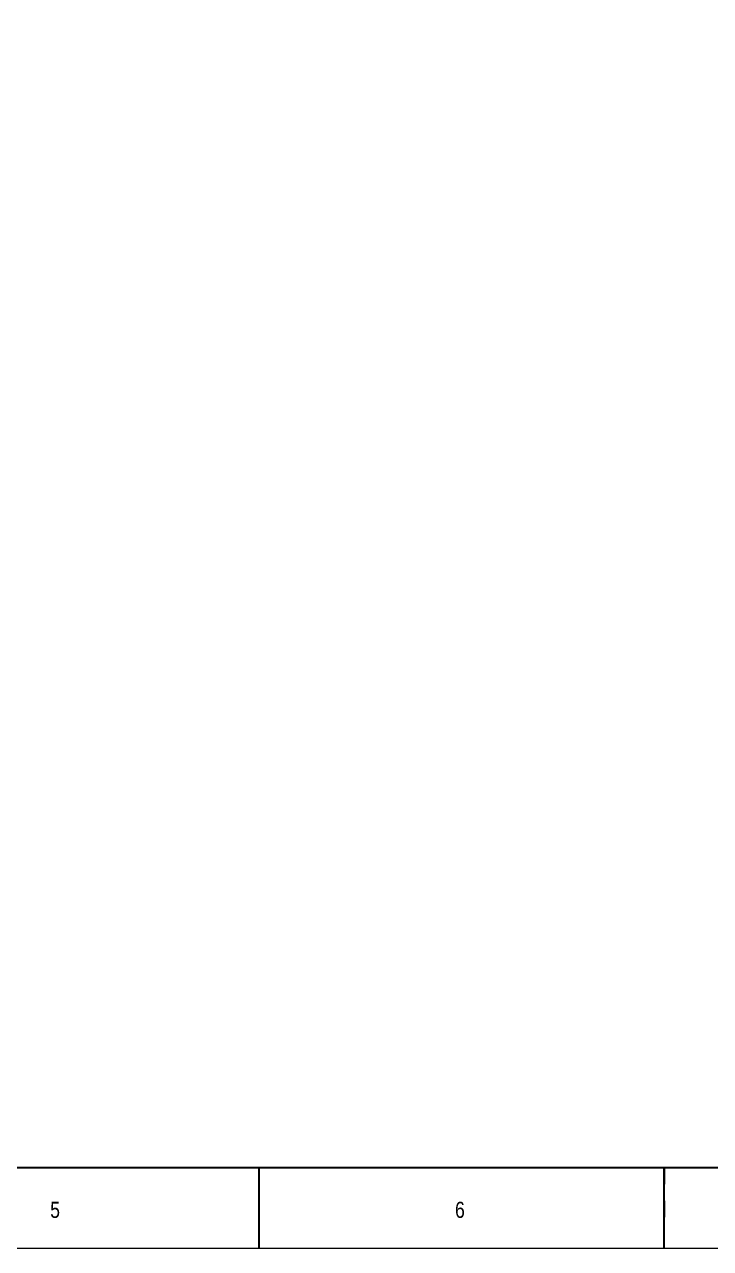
# Model space of a CAD drawing. Header units: millimetres. Extents: x 563728 to 564359, y 4765109 to 4765554.
# Drawn here: x 564086.6 to 564213.8, y 4765108.6 to 4765335.8 of the extents above; entities that cross this region are included whole.
import ezdxf
from ezdxf.enums import TextEntityAlignment as Align

# ---------------------------------------------------------------- set-up
doc = ezdxf.new("R2010")
doc.units = ezdxf.units.MM
doc.linetypes.add('DGN2', pattern=[6.1388, 3.0694, -3.0694])
doc.layers.add('58 Formato plano y líneas de solape - Planoaren formatua eta gainjartze marrak', color=7, linetype='Continuous', lineweight=0)
doc.styles.add('StyleArial', font='arial.ttf')

msp = doc.modelspace()

# ---------------------------------------------------------------- linework, layer by layer
at = {"layer": '58 Formato plano y líneas de solape - Planoaren formatua eta gainjartze marrak', "color": 7, "linetype": 'Continuous', "lineweight": 30}
for p, q in [((564130.1, 4765108.58), (564130.1, 4765123.58)), ((564205.2, 4765108.58), (564205.2, 4765123.58))]:
    msp.add_line(p, q, dxfattribs=at)
at = {"layer": '58 Formato plano y líneas de solape - Planoaren formatua eta gainjartze marrak', "color": 7, "linetype": 'DGN2', "lineweight": 0}
msp.add_line((564205.29, 4765123.58), (564205.29, 4765113.59), dxfattribs=at)
at = {"layer": '58 Formato plano y líneas de solape - Planoaren formatua eta gainjartze marrak', "color": 7, "linetype": 'Continuous', "lineweight": 0, "flags": 128}
msp.add_lwpolyline([(563728.29, 4765554.08), (564359.04, 4765554.08), (564359.04, 4765108.58), (563728.29, 4765108.58), (563728.29, 4765554.08)], dxfattribs=at)
at = {"layer": '58 Formato plano y líneas de solape - Planoaren formatua eta gainjartze marrak', "color": 7, "linetype": 'Continuous', "lineweight": 30, "flags": 128}
msp.add_lwpolyline([(563743.29, 4765123.58), (563743.29, 4765539.08), (564344.04, 4765539.08), (564344.04, 4765123.58), (564344.04, 4765123.58), (564344.04, 4765123.58), (564344.04, 4765123.58), (564344.04, 4765123.58), (563743.29, 4765123.58)], dxfattribs=at)

# ---------------------------------------------------------------- texts
at = {"layer": '58 Formato plano y líneas de solape - Planoaren formatua eta gainjartze marrak', "color": 7, "linetype": 'Continuous', "lineweight": 30, "style": 'StyleArial', "width": 0.776663}
for s, p in [('5', (564092.25, 4765114.26)), ('6', (564167.34, 4765114.26))]:
    msp.add_text(s, height=3, dxfattribs=at).set_placement(p, align=Align.CENTER)

doc.saveas('drawing.dxf')
